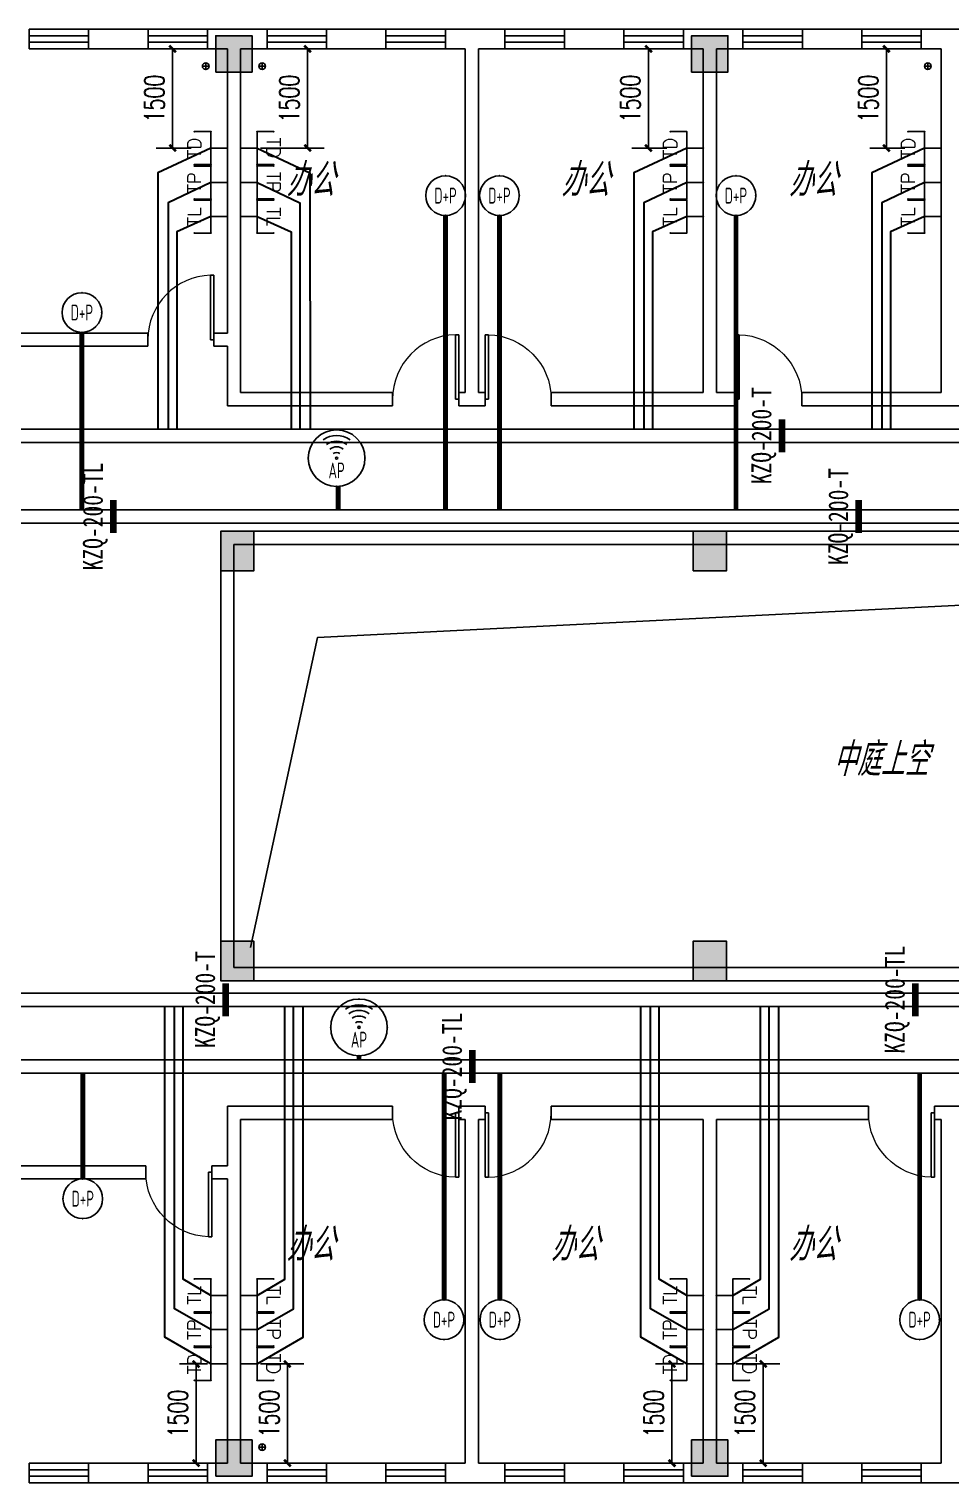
# Model space of a CAD drawing. Extents: x 1398449 to 2142961, y 256969 to 1032940.
# Drawn here: x 1559391 to 1573339, y 708669 to 730669 of the extents above; entities that cross this region are included whole.
import ezdxf
from ezdxf.enums import TextEntityAlignment as Align

# ---------------------------------------------------------------- set-up
doc = ezdxf.new("R2010")
doc.units = 0
doc.header["$LTSCALE"] = 1500
doc.header["$PDSIZE"] = 50
for name, color, linetype in [('1-建筑底图', 8, 'Continuous'), ('CABLETRAY_PDS', 6, 'Continuous'), ('EQUIP-通讯', 3, 'Continuous'), ('TEL_DIM', 3, 'Continuous'), ('WIRE-综合布线', 5, 'Continuous'), ('光纤点位', 3, 'Continuous'), ('内网桥架', 1, 'Continuous'), ('抗震支吊架', 2, 'Continuous'), ('排水', 153, 'Continuous'), ('红机电话', 3, 'Continuous'), ('蓝机电话', 3, 'Continuous')]:
    doc.layers.add(name, color=color, linetype=linetype)
doc.layers.add('内网线路', color=1, linetype='Continuous', lineweight=30)
doc.styles.add('_TCH_DIM_T3', font='SIMPLEX', dxfattribs={"width": 0.705882, "bigfont": 'GBCBIG'})
doc.styles.add('_TEL_ATTDEF', font='GBENOR', dxfattribs={"width": 0.8, "height": 3, "bigfont": 'GBCBIG'})
doc.styles.add('_TEL_DIM', font='SIMPLEX', dxfattribs={"width": 0.8, "height": 3.5, "bigfont": 'HZTXT'})
doc.styles.add('kzcad', font='', dxfattribs={"width": 0.8})
doc.styles.get("Standard").update_dxf_attribs({"font": 'gbeitc.shx', "bigfont": 'gbcbig.shx'})
doc.styles.get('kzcad').set_extended_font_data('SimSun')
doc.linetypes.add('JIEDI', pattern='A,1.25,-0.25,0.25,-0.25,0.625,["/",Standard,S=0.6,R=0,X=0,Y=-0.3],0.625,-0.25,0.25,-0.25', length=4)
doc.dimstyles.new('_TCH_ARCH&&100', dxfattribs={"dimtxt": 297.5, "dimasz": 100, "dimexe": 250, "dimexo": 300, "dimgap": 126.25, "dimtad": 1, "dimdec": 0, "dimzin": 0, "dimdsep": 46, "dimtxsty": '_TCH_DIM_T3', "dimblk": 'ARCHTICK', "dimcen": 0.09, "dimclrt": 7, "dimazin": 2, "dimtfac": 1, "dimtdec": 0, "dimtix": 1, "dimtmove": 2, "dimatfit": 3, "dimfxl": 1, "dimtolj": 1, "dimtzin": 0, "dimarcsym": 0})

# ---------------------------------------------------------------- blocks, each defined once
blk = doc.blocks.new('ng')
at = {"layer": '排水'}
for p, q in [((345991, 781358), (346091, 781358)), ((346041, 781408), (346041, 781308))]:
    blk.add_line(p, q, dxfattribs=at)
blk.add_circle((346041, 781358), 50, dxfattribs=at)
blk = doc.blocks.new('雨水管222')
at = {"layer": '排水', "xscale": -1}
for p in [(839910, -458100), (849981, -458100), (839910, -478997)]:
    blk.add_blockref('ng', p, dxfattribs=at)
blk = doc.blocks.new('$TCHSYS$WIN2D')
for p, q in [((-0.5, 0.5), (0.5, 0.5)), ((-0.5, 0.5), (-0.5, -0.5)), ((0.5, 0.5), (0.5, -0.5)), ((0.5, 0.167), (-0.5, 0.167)), ((0.5, -0.167), (-0.5, -0.167)), ((-0.5, -0.5), (0.5, -0.5))]:
    blk.add_line(p, q)
blk = doc.blocks.new('$DorLib2D$00000001')
for p, q in [((0.45, 0.975), (0.5, 0.975)), ((0.45, 0), (0.45, 0.975)), ((0.5, 0), (0.5, 0.975)), ((0.5, 0), (0.45, 0))]:
    blk.add_line(p, q)
at = {"lineweight": 13}
blk.add_arc((0.475, 0), 0.975, 91.4693, 180, dxfattribs=at)
blk = doc.blocks.new('1-二层建筑底图')
at = {"layer": '1-建筑底图'}
h = blk.add_hatch(color=256, dxfattribs=at)
h.dxf.hatch_style = 1
h.paths.add_polyline_path([(1562216, 730019.3), (1562766, 730019.3), (1562766, 730569.3), (1562216, 730569.3)])
h = blk.add_hatch(color=256, dxfattribs=at)
h.dxf.hatch_style = 1
h.paths.add_polyline_path([(1569416, 730019.3), (1569966, 730019.3), (1569966, 730569.3), (1569416, 730569.3)])
h = blk.add_hatch(color=256, dxfattribs=at)
h.dxf.hatch_style = 1
h.paths.add_polyline_path([(1562291, 722469.3), (1562791, 722469.3), (1562791, 723069.3), (1562291, 723069.3)])
h = blk.add_hatch(color=256, dxfattribs=at)
h.dxf.hatch_style = 1
h.paths.add_polyline_path([(1569441, 722469.3), (1569941, 722469.3), (1569941, 723069.3), (1569441, 723069.3)])
h = blk.add_hatch(color=256, dxfattribs=at)
h.dxf.hatch_style = 1
h.paths.add_polyline_path([(1562291, 716269.3), (1562791, 716269.3), (1562791, 716869.3), (1562291, 716869.3)])
h = blk.add_hatch(color=256, dxfattribs=at)
h.dxf.hatch_style = 1
h.paths.add_polyline_path([(1569441, 716269.3), (1569941, 716269.3), (1569941, 716869.3), (1569441, 716869.3)])
h = blk.add_hatch(color=256, dxfattribs=at)
h.dxf.hatch_style = 1
h.paths.add_polyline_path([(1562216, 708769.3), (1562766, 708769.3), (1562766, 709319.3), (1562216, 709319.3)])
h = blk.add_hatch(color=256, dxfattribs=at)
h.dxf.hatch_style = 1
h.paths.add_polyline_path([(1569416, 708769.3), (1569966, 708769.3), (1569966, 709319.3), (1569416, 709319.3)])
for p, q in [((1561191, 730669.3), (1560291, 730669.3)), ((1560291, 730669.3), (1560291, 730369.3)), ((1561191, 730369.3), (1561191, 730669.3)), ((1562491, 730669.3), (1562091, 730669.3)), ((1562091, 730669.3), (1562091, 730369.3)), ((1562991, 730669.3), (1562491, 730669.3)), ((1562991, 730369.3), (1562991, 730669.3)), ((1564791, 730669.3), (1563891, 730669.3)), ((1563891, 730669.3), (1563891, 730369.3)), ((1564791, 730369.3), (1564791, 730669.3)), ((1566091, 730669.3), (1565691, 730669.3)), ((1565691, 730669.3), (1565691, 730369.3)), ((1566591, 730669.3), (1566091, 730669.3)), ((1566591, 730369.3), (1566591, 730669.3)), ((1568391, 730669.3), (1567491, 730669.3)), ((1567491, 730669.3), (1567491, 730369.3)), ((1568391, 730369.3), (1568391, 730669.3)), ((1569691, 730669.3), (1569291, 730669.3)), ((1569291, 730669.3), (1569291, 730369.3)), ((1570191, 730669.3), (1569691, 730669.3)), ((1570191, 730369.3), (1570191, 730669.3)), ((1571991, 730669.3), (1571091, 730669.3)), ((1571091, 730669.3), (1571091, 730369.3)), ((1571991, 730369.3), (1571991, 730669.3)), ((1573291, 730669.3), (1572891, 730669.3)), ((1572891, 730669.3), (1572891, 730369.3)), ((1573791, 730669.3), (1573291, 730669.3)), ((1560291, 730369.3), (1561191, 730369.3)), ((1562091, 730369.3), (1562391, 730369.3)), ((1562391, 726069.3), (1562391, 730369.3)), ((1562591, 730369.3), (1562991, 730369.3)), ((1562591, 725969.3), (1562591, 730369.3)), ((1563891, 730369.3), (1564791, 730369.3)), ((1565691, 730369.3), (1565991, 730369.3)), ((1565991, 725169.3), (1565991, 730369.3)), ((1566191, 725169.3), (1566191, 730369.3)), ((1566191, 730369.3), (1566591, 730369.3)), ((1567491, 730369.3), (1568391, 730369.3)), ((1569291, 730369.3), (1569591, 730369.3)), ((1569591, 725169.3), (1569591, 730369.3)), ((1569791, 725169.3), (1569791, 730369.3)), ((1569791, 730369.3), (1570191, 730369.3)), ((1571091, 730369.3), (1571991, 730369.3)), ((1572891, 730369.3), (1573191, 730369.3)), ((1573191, 727519.3), (1573191, 730369.3)), ((1573191, 725169.3), (1573191, 727519.3)), ((1561188, 726069.3), (1556591, 726069.3)), ((1561188, 725869.3), (1561188, 726069.3)), ((1562391, 726069.3), (1562188, 726069.3)), ((1562188, 726069.3), (1562188, 725869.3)), ((1556591, 725869.3), (1561188, 725869.3)), ((1562188, 725869.3), (1562391, 725869.3)), ((1562391, 724969.3), (1562391, 725869.3)), ((1562591, 725169.3), (1562591, 725969.3)), ((1564891, 725169.3), (1562591, 725169.3)), ((1564891, 724969.3), (1564891, 725169.3)), ((1565991, 725169.3), (1565891, 725169.3)), ((1565891, 725169.3), (1565891, 724969.3)), ((1566291, 725169.3), (1566191, 725169.3)), ((1566291, 724969.3), (1566291, 725169.3)), ((1569591, 725169.3), (1567291, 725169.3)), ((1567291, 725169.3), (1567291, 724969.3)), ((1570083.5, 725169.3), (1569791, 725169.3)), ((1570083.5, 724969.3), (1570083.5, 725169.3)), ((1573191, 725169.3), (1571083.5, 725169.3)), ((1571083.5, 725169.3), (1571083.5, 724969.3)), ((1562391, 724969.3), (1564891, 724969.3)), ((1565891, 724969.3), (1566091, 724969.3)), ((1566091, 724969.3), (1566291, 724969.3)), ((1567291, 724969.3), (1569691, 724969.3)), ((1569691, 724969.3), (1570083.5, 724969.3)), ((1571083.5, 724969.3), (1573291, 724969.3)), ((1573291, 724969.3), (1574441, 724969.3)), ((1562391, 714369.3), (1562391, 713469.3)), ((1564891, 714369.3), (1562391, 714369.3)), ((1564891, 714169.3), (1564891, 714369.3)), ((1566091, 714369.3), (1565891, 714369.3)), ((1565891, 714369.3), (1565891, 714169.3)), ((1566291, 714369.3), (1566091, 714369.3)), ((1566291, 714169.3), (1566291, 714369.3)), ((1569691, 714369.3), (1567291, 714369.3)), ((1567291, 714369.3), (1567291, 714169.3)), ((1572091, 714369.3), (1569691, 714369.3)), ((1572091, 714169.3), (1572091, 714369.3)), ((1573291, 714369.3), (1573091, 714369.3)), ((1573091, 714369.3), (1573091, 714169.3)), ((1573491, 714369.3), (1573291, 714369.3)), ((1562591, 714169.3), (1562591, 713369.3)), ((1562591, 714169.3), (1564891, 714169.3)), ((1565891, 714169.3), (1565991, 714169.3)), ((1565991, 714169.3), (1565991, 708969.3)), ((1566191, 714169.3), (1566191, 708969.3)), ((1566191, 714169.3), (1566291, 714169.3)), ((1567291, 714169.3), (1569591, 714169.3)), ((1569591, 714169.3), (1569591, 708969.3)), ((1569791, 714169.3), (1569791, 708969.3)), ((1569791, 714169.3), (1572091, 714169.3)), ((1573091, 714169.3), (1573191, 714169.3)), ((1573191, 714169.3), (1573191, 708969.3)), ((1561157.8, 713469.3), (1556670.1, 713469.3)), ((1561157.8, 713269.3), (1561157.8, 713469.3)), ((1562391, 713469.3), (1562157.8, 713469.3)), ((1562157.8, 713469.3), (1562157.8, 713269.3)), ((1556670.1, 713269.3), (1561157.8, 713269.3)), ((1562157.8, 713269.3), (1562391, 713269.3)), ((1562391, 713269.3), (1562391, 708969.3)), ((1562591, 713369.3), (1562591, 708969.3)), ((1561191, 708969.3), (1560291, 708969.3)), ((1560291, 708969.3), (1560291, 708669.3)), ((1561191, 708669.3), (1561191, 708969.3)), ((1562391, 708969.3), (1562091, 708969.3)), ((1562091, 708969.3), (1562091, 708669.3)), ((1562991, 708969.3), (1562591, 708969.3)), ((1562991, 708669.3), (1562991, 708969.3)), ((1564791, 708969.3), (1563891, 708969.3)), ((1563891, 708969.3), (1563891, 708669.3)), ((1564791, 708669.3), (1564791, 708969.3)), ((1565991, 708969.3), (1565691, 708969.3)), ((1565691, 708969.3), (1565691, 708669.3)), ((1566591, 708969.3), (1566191, 708969.3)), ((1566591, 708669.3), (1566591, 708969.3)), ((1568391, 708969.3), (1567491, 708969.3)), ((1567491, 708969.3), (1567491, 708669.3)), ((1568391, 708669.3), (1568391, 708969.3)), ((1569591, 708969.3), (1569291, 708969.3)), ((1569291, 708969.3), (1569291, 708669.3)), ((1570191, 708969.3), (1569791, 708969.3)), ((1570191, 708669.3), (1570191, 708969.3)), ((1571991, 708969.3), (1571091, 708969.3)), ((1571091, 708969.3), (1571091, 708669.3)), ((1571991, 708669.3), (1571991, 708969.3)), ((1573191, 708969.3), (1572891, 708969.3)), ((1572891, 708969.3), (1572891, 708669.3)), ((1560291, 708669.3), (1561191, 708669.3)), ((1562091, 708669.3), (1562491, 708669.3)), ((1562491, 708669.3), (1562991, 708669.3)), ((1563891, 708669.3), (1564791, 708669.3)), ((1565691, 708669.3), (1566091, 708669.3)), ((1566091, 708669.3), (1566591, 708669.3)), ((1567491, 708669.3), (1568391, 708669.3)), ((1569291, 708669.3), (1569691, 708669.3)), ((1569691, 708669.3), (1570191, 708669.3)), ((1571091, 708669.3), (1571991, 708669.3)), ((1572891, 708669.3), (1573291, 708669.3)), ((1573291, 708669.3), (1573791, 708669.3))]:
    blk.add_line(p, q, dxfattribs=at)
for points in [[(1562216, 730019.3), (1562766, 730019.3), (1562766, 730569.3), (1562216, 730569.3)], [(1569416, 730019.3), (1569966, 730019.3), (1569966, 730569.3), (1569416, 730569.3)], [(1562291, 722469.3), (1562791, 722469.3), (1562791, 723069.3), (1562291, 723069.3)], [(1569441, 722469.3), (1569941, 722469.3), (1569941, 723069.3), (1569441, 723069.3)], [(1562491, 722869.3), (1584141, 722869.3), (1584141, 716469.3), (1562491, 716469.3)], [(1562291, 716269.3), (1562791, 716269.3), (1562791, 716869.3), (1562291, 716869.3)], [(1569441, 716269.3), (1569941, 716269.3), (1569941, 716869.3), (1569441, 716869.3)], [(1562216, 708769.3), (1562766, 708769.3), (1562766, 709319.3), (1562216, 709319.3)], [(1569416, 708769.3), (1569966, 708769.3), (1569966, 709319.3), (1569416, 709319.3)]]:
    blk.add_lwpolyline(points, close=True, dxfattribs=at)
for points in [[(1562291, 723069.3), (1584341, 723069.3), (1584341, 716269.3), (1562291, 716269.3), (1562291, 723069.3)], [(1562741, 716769.3), (1563757.3, 721463.1), (1583841, 722469.3)]]:
    blk.add_lwpolyline(points, dxfattribs=at)
at = {"layer": '1-建筑底图', "rotation": 180}
for name, p, xscale, yscale, zscale in [('$TCHSYS$WIN2D', (1559841, 730519.3), -900, 300, 900), ('$TCHSYS$WIN2D', (1561641, 730519.3), -900, 300, 900), ('$TCHSYS$WIN2D', (1563441, 730519.3), -900, 300, 900), ('$TCHSYS$WIN2D', (1565241, 730519.3), -900, 300, 900), ('$TCHSYS$WIN2D', (1567041, 730519.3), -900, 300, 900), ('$TCHSYS$WIN2D', (1568841, 730519.3), -900, 300, 900), ('$TCHSYS$WIN2D', (1570641, 730519.3), -900, 300, 900), ('$TCHSYS$WIN2D', (1572441, 730519.3), -900, 300, 900), ('$DorLib2D$00000001', (1565391, 714269.3), -1000, 1000, 1000), ('$DorLib2D$00000001', (1566791, 714269.3), 1000, 1000, -1000), ('$DorLib2D$00000001', (1572591, 714269.3), -1000, 1000, 1000), ('$DorLib2D$00000001', (1561657.8, 713369.3), -1000, 1000, 1000), ('$TCHSYS$WIN2D', (1559841, 708819.3), -900, 300, 900), ('$TCHSYS$WIN2D', (1561641, 708819.3), -900, 300, 900), ('$TCHSYS$WIN2D', (1563441, 708819.3), -900, 300, 900), ('$TCHSYS$WIN2D', (1565241, 708819.3), -900, 300, 900), ('$TCHSYS$WIN2D', (1567041, 708819.3), -900, 300, 900), ('$TCHSYS$WIN2D', (1568841, 708819.3), -900, 300, 900), ('$TCHSYS$WIN2D', (1570641, 708819.3), -900, 300, 900), ('$TCHSYS$WIN2D', (1572441, 708819.3), -900, 300, 900)]:
    blk.add_blockref(name, p, dxfattribs=dict(at, xscale=xscale, yscale=yscale, zscale=zscale))
at = {"layer": '1-建筑底图'}
for name, p in [('雨水管222', (1069049.3, 406849)), ('ng', (1216022.4, -51251.4))]:
    blk.add_blockref(name, p, dxfattribs=at)
at = {"layer": '1-建筑底图', "yscale": 1000}
for p, xscale, zscale in [((1561688, 725969.3), 1000, 1000), ((1565391, 725069.3), 1000, 1000), ((1566791, 725069.3), -1000, -1000), ((1570583.5, 725069.3), -1000, -1000)]:
    blk.add_blockref('$DorLib2D$00000001', p, dxfattribs=dict(at, xscale=xscale, zscale=zscale))
at = {"layer": '1-建筑底图'}
for s, p in [('办公', (1563282.4, 728138.1)), ('办公', (1567441.6, 728138.1)), ('办公', (1570884.8, 728138.1)), ('中庭上空', (1571550.7, 719368.5)), ('办公', (1563282.4, 712028.1)), ('办公', (1567284.8, 712028.1)), ('办公', (1567284.8, 712028.1)), ('办公', (1570884.8, 712028.1)), ('办公', (1570884.8, 712028.1))]:
    blk.add_text(s, height=500, dxfattribs=at).set_placement(p)
blk = doc.blocks.new('$equip_U$00000091(win7-PC-hzk)')
for radius in [0.714, 0.0272]:
    blk.add_circle((0, 0), radius)
for radius in [0.571, 0.428, 0.285, 0.143]:
    blk.add_arc((0, 0), radius, 53.7049, 126.2951)
for p in [(0, 0.714), (-0.714, 0), (0.714, 0), (0, -0.714)]:
    blk.add_point(p)
at = {"color": 7, "style": '_TEL_DIM', "flags": 1}
for tag in ['A', 'REMARK']:
    blk.add_attdef(tag, text='', height=0.00002, dxfattribs=at).set_placement((0, 0), align=Align.MIDDLE_CENTER)
at = {"color": 7, "style": '_TEL_DIM', "width": 0.7}
blk.add_attdef('$TEXT$', text='', height=0.4, dxfattribs=at).set_placement((0, -0.31), align=Align.MIDDLE_CENTER)
blk = doc.blocks.new('$equip_U$00000080(win7-PC-hzk)')
blk.add_circle((0, 0.5), 0.5)
for p in [(0, 0.999), (-0.5, 0.5), (0.5, 0.5)]:
    blk.add_point(p)
at = {"color": 7, "style": '_TEL_DIM', "width": 0.7}
blk.add_attdef('$TEXT$', text='', height=0.4, dxfattribs=at).set_placement((0, 0.5), align=Align.MIDDLE_CENTER)
at = {"color": 7, "style": '_TEL_DIM', "flags": 1}
for tag in ['A', 'REMARK']:
    blk.add_attdef(tag, text='', height=0.00002, dxfattribs=at).set_placement((0, 0), align=Align.MIDDLE_CENTER)
blk = doc.blocks.new('$equip$00001867')
for p, q in [((-0.5, 0.499), (-0.5, 0.999)), ((0.5, 0.999), (0.5, 0.499)), ((0.5, 0.499), (-0.5, 0.499)), ((0, 0.5), (0, 0))]:
    blk.add_line(p, q)
for p in [(-0.5, 0.999), (0.5, 0.999), (-0.5, 0.499), (0.5, 0.499), (0, 0)]:
    blk.add_point(p)
at = {"color": 7, "style": '_TEL_DIM'}
blk.add_attdef('$TEXT$', text='', height=0.4, dxfattribs=at).set_placement((0, 0.999), align=Align.MIDDLE_CENTER)
at = {"color": 7, "style": '_TEL_DIM', "flags": 1}
blk.add_attdef('A', text='', height=0.00002, dxfattribs=at).set_placement((0, 0), align=Align.MIDDLE_CENTER)
blk = doc.blocks.new('$equip$00002670')
for p, q in [((-0.5, 0.499), (-0.5, 0.999)), ((0.5, 0.999), (0.5, 0.499)), ((0.5, 0.499), (-0.5, 0.499)), ((0, 0.5), (0, 0))]:
    blk.add_line(p, q)
for p in [(-0.5, 0.999), (0.5, 0.999), (-0.5, 0.499), (0.5, 0.499), (0, 0)]:
    blk.add_point(p)
at = {"color": 7, "style": '_TEL_DIM'}
blk.add_attdef('$TEXT$', text='', height=0.4, dxfattribs=at).set_placement((0, 0.999), align=Align.MIDDLE_CENTER)
at = {"color": 7, "style": '_TEL_DIM', "flags": 1}
blk.add_attdef('A', text='', height=0.000025, dxfattribs=at).set_placement((0, 0), align=Align.MIDDLE_CENTER)
blk = doc.blocks.new('_ArchTick')
at = {"color": 0, "linetype": 'ByBlock', "const_width": 0.4}
blk.add_lwpolyline([(-0.5, -0.5), (0.5, 0.5)], dxfattribs=at)
blk = doc.blocks.new('*D1198')
at = {"layer": 'Defpoints', "color": 0, "transparency": 16777216}
for p in [(1561918, 710469), (1562391, 710469), (1562391, 708969)]:
    blk.add_point(p, dxfattribs=at)
at = {"layer": 'TEL_DIM', "color": 0, "lineweight": -2, "transparency": 16777216}
for p, q in [((1562091, 710469), (1561668, 710469)), ((1561918, 708969), (1561918, 710469)), ((1562091, 708969), (1561668, 708969))]:
    blk.add_line(p, q, dxfattribs=at)
at = {"layer": 'TEL_DIM', "color": 0, "lineweight": -2, "transparency": 16777216, "xscale": 100, "yscale": 100, "zscale": 100}
for p, rotation in [((1561918, 710469), 90), ((1561918, 708969), 270)]:
    blk.add_blockref('_ArchTick', p, dxfattribs=dict(at, rotation=rotation))
at = {"layer": 'TEL_DIM', "color": 7, "transparency": 16777216, "insert": (1561643, 709719), "char_height": 297.5, "attachment_point": 5, "rotation": 90, "style": '_TCH_DIM_T3'}
blk.add_mtext('\\A1;1500', dxfattribs=at)
blk = doc.blocks.new('*D1202')
at = {"layer": 'Defpoints', "color": 0, "transparency": 16777216}
for p in [(1562591, 710469), (1563299, 710469), (1562591, 708969)]:
    blk.add_point(p, dxfattribs=at)
at = {"layer": 'TEL_DIM', "color": 0, "lineweight": -2, "transparency": 16777216}
for p, q in [((1562891, 710469), (1563549, 710469)), ((1563299, 708969), (1563299, 710469)), ((1562891, 708969), (1563549, 708969))]:
    blk.add_line(p, q, dxfattribs=at)
at = {"layer": 'TEL_DIM', "color": 0, "lineweight": -2, "transparency": 16777216, "xscale": 100, "yscale": 100, "zscale": 100}
for p, rotation in [((1563299, 710469), 90), ((1563299, 708969), 270)]:
    blk.add_blockref('_ArchTick', p, dxfattribs=dict(at, rotation=rotation))
at = {"layer": 'TEL_DIM', "color": 7, "transparency": 16777216, "insert": (1563024, 709719), "char_height": 297.5, "attachment_point": 5, "rotation": 90, "style": '_TCH_DIM_T3'}
blk.add_mtext('\\A1;1500', dxfattribs=at)
blk = doc.blocks.new('*D1220')
at = {"layer": 'Defpoints', "color": 0, "transparency": 16777216}
for p in [(1569791, 710469), (1570499, 710469), (1569791, 708969)]:
    blk.add_point(p, dxfattribs=at)
at = {"layer": 'TEL_DIM', "color": 0, "lineweight": -2, "transparency": 16777216}
for p, q in [((1570091, 710469), (1570749, 710469)), ((1570499, 708969), (1570499, 710469)), ((1570091, 708969), (1570749, 708969))]:
    blk.add_line(p, q, dxfattribs=at)
at = {"layer": 'TEL_DIM', "color": 0, "lineweight": -2, "transparency": 16777216, "xscale": 100, "yscale": 100, "zscale": 100}
for p, rotation in [((1570499, 710469), 90), ((1570499, 708969), 270)]:
    blk.add_blockref('_ArchTick', p, dxfattribs=dict(at, rotation=rotation))
at = {"layer": 'TEL_DIM', "color": 7, "transparency": 16777216, "insert": (1570224, 709719), "char_height": 297.5, "attachment_point": 5, "rotation": 90, "style": '_TCH_DIM_T3'}
blk.add_mtext('\\A1;1500', dxfattribs=at)
blk = doc.blocks.new('*D1221')
at = {"layer": 'Defpoints', "color": 0, "transparency": 16777216}
for p in [(1569118, 710469), (1569591, 710469), (1569591, 708969)]:
    blk.add_point(p, dxfattribs=at)
at = {"layer": 'TEL_DIM', "color": 0, "lineweight": -2, "transparency": 16777216}
for p, q in [((1569291, 710469), (1568868, 710469)), ((1569118, 708969), (1569118, 710469)), ((1569291, 708969), (1568868, 708969))]:
    blk.add_line(p, q, dxfattribs=at)
at = {"layer": 'TEL_DIM', "color": 0, "lineweight": -2, "transparency": 16777216, "xscale": 100, "yscale": 100, "zscale": 100}
for p, rotation in [((1569118, 710469), 90), ((1569118, 708969), 270)]:
    blk.add_blockref('_ArchTick', p, dxfattribs=dict(at, rotation=rotation))
at = {"layer": 'TEL_DIM', "color": 7, "transparency": 16777216, "insert": (1568843, 709719), "char_height": 297.5, "attachment_point": 5, "rotation": 90, "style": '_TCH_DIM_T3'}
blk.add_mtext('\\A1;1500', dxfattribs=at)
blk = doc.blocks.new('*D1238')
at = {"layer": 'Defpoints', "color": 0, "transparency": 16777216}
for p in [(1572363, 730369), (1572941, 730369), (1572941, 728869)]:
    blk.add_point(p, dxfattribs=at)
at = {"layer": 'TEL_DIM', "color": 0, "lineweight": -2, "transparency": 16777216}
for p, q in [((1572641, 730369), (1572113, 730369)), ((1572363, 728869), (1572363, 730369)), ((1572641, 728869), (1572113, 728869))]:
    blk.add_line(p, q, dxfattribs=at)
at = {"layer": 'TEL_DIM', "color": 0, "lineweight": -2, "transparency": 16777216, "xscale": 100, "yscale": 100, "zscale": 100}
for p, rotation in [((1572363, 730369), 90), ((1572363, 728869), 270)]:
    blk.add_blockref('_ArchTick', p, dxfattribs=dict(at, rotation=rotation))
at = {"layer": 'TEL_DIM', "color": 7, "transparency": 16777216, "insert": (1572088, 729619), "char_height": 297.5, "attachment_point": 5, "rotation": 90, "style": '_TCH_DIM_T3'}
blk.add_mtext('\\A1;1500', dxfattribs=at)
blk = doc.blocks.new('*D1239')
at = {"layer": 'Defpoints', "color": 0, "transparency": 16777216}
for p in [(1568763, 730369), (1569341, 730369), (1569341, 728869)]:
    blk.add_point(p, dxfattribs=at)
at = {"layer": 'TEL_DIM', "color": 0, "lineweight": -2, "transparency": 16777216}
for p, q in [((1569041, 730369), (1568513, 730369)), ((1568763, 728869), (1568763, 730369)), ((1569041, 728869), (1568513, 728869))]:
    blk.add_line(p, q, dxfattribs=at)
at = {"layer": 'TEL_DIM', "color": 0, "lineweight": -2, "transparency": 16777216, "xscale": 100, "yscale": 100, "zscale": 100}
for p, rotation in [((1568763, 730369), 90), ((1568763, 728869), 270)]:
    blk.add_blockref('_ArchTick', p, dxfattribs=dict(at, rotation=rotation))
at = {"layer": 'TEL_DIM', "color": 7, "transparency": 16777216, "insert": (1568488, 729619), "char_height": 297.5, "attachment_point": 5, "rotation": 90, "style": '_TCH_DIM_T3'}
blk.add_mtext('\\A1;1500', dxfattribs=at)
blk = doc.blocks.new('*D1240')
at = {"layer": 'Defpoints', "color": 0, "transparency": 16777216}
for p in [(1562591, 730369), (1563605, 730369), (1562591, 728869)]:
    blk.add_point(p, dxfattribs=at)
at = {"layer": 'TEL_DIM', "color": 0, "lineweight": -2, "transparency": 16777216}
for p, q in [((1562891, 730369), (1563855, 730369)), ((1563605, 728869), (1563605, 730369)), ((1562891, 728869), (1563855, 728869))]:
    blk.add_line(p, q, dxfattribs=at)
at = {"layer": 'TEL_DIM', "color": 0, "lineweight": -2, "transparency": 16777216, "xscale": 100, "yscale": 100, "zscale": 100}
for p, rotation in [((1563605, 730369), 90), ((1563605, 728869), 270)]:
    blk.add_blockref('_ArchTick', p, dxfattribs=dict(at, rotation=rotation))
at = {"layer": 'TEL_DIM', "color": 7, "transparency": 16777216, "insert": (1563330, 729619), "char_height": 297.5, "attachment_point": 5, "rotation": 90, "style": '_TCH_DIM_T3'}
blk.add_mtext('\\A1;1500', dxfattribs=at)
blk = doc.blocks.new('*D1241')
at = {"layer": 'Defpoints', "color": 0, "transparency": 16777216}
for p in [(1561563, 730369), (1562141, 730369), (1562141, 728869)]:
    blk.add_point(p, dxfattribs=at)
at = {"layer": 'TEL_DIM', "color": 0, "lineweight": -2, "transparency": 16777216}
for p, q in [((1561841, 730369), (1561313, 730369)), ((1561563, 728869), (1561563, 730369)), ((1561841, 728869), (1561313, 728869))]:
    blk.add_line(p, q, dxfattribs=at)
at = {"layer": 'TEL_DIM', "color": 0, "lineweight": -2, "transparency": 16777216, "xscale": 100, "yscale": 100, "zscale": 100}
for p, rotation in [((1561563, 730369), 90), ((1561563, 728869), 270)]:
    blk.add_blockref('_ArchTick', p, dxfattribs=dict(at, rotation=rotation))
at = {"layer": 'TEL_DIM', "color": 7, "transparency": 16777216, "insert": (1561288, 729619), "char_height": 297.5, "attachment_point": 5, "rotation": 90, "style": '_TCH_DIM_T3'}
blk.add_mtext('\\A1;1500', dxfattribs=at)

msp = doc.modelspace()

# ---------------------------------------------------------------- linework, layer by layer
at = {"layer": 'CABLETRAY_PDS'}
for p, q in [((1535981.4, 723392.6), (1592141, 723392.6)), ((1592141, 723192.6), (1535981.4, 723192.6)), ((1554087.5, 715069.3), (1592141, 715069.3)), ((1592141, 714869.3), (1554087.5, 714869.3))]:
    msp.add_line(p, q, dxfattribs=at)
at = {"layer": 'WIRE-综合布线', "linetype": 'Continuous', "const_width": 75}
for points in [[(1565692.8, 723392.6), (1565692.8, 727849.6)], [(1566508, 723392.6), (1566508, 727849.6)], [(1570087.1, 723392.6), (1570087.1, 727849.6)], [(1560190.4, 723392.6), (1560190.4, 726080.4)], [(1564067.8, 723392.6), (1564067.8, 723749.2)], [(1564382.7, 715069.3), (1564382.7, 715134.2)], [(1560203.9, 713269.3), (1560203.9, 714869.3)], [(1565669.4, 711439), (1565669.4, 714869.3)], [(1566515, 711439), (1566515, 714869.3)], [(1572866.1, 711439), (1572866.1, 714869.3)]]:
    msp.add_lwpolyline(points, dxfattribs=at)
at = {"layer": '内网桥架'}
for p, q in [((1536302.5, 724614.8), (1591109.1, 724614.8)), ((1591109.1, 724414.8), (1536302.5, 724414.8)), ((1551329.9, 716081), (1591109.1, 716081)), ((1591109.1, 715881), (1551329.9, 715881))]:
    msp.add_line(p, q, dxfattribs=at)
at = {"layer": '内网线路'}
for points in [[(1562141.5, 728869.3), (1561341.4, 728495.2), (1561341.4, 724614.8)], [(1562840.2, 728869.3), (1563640.5, 728495.6), (1563642.4, 724615.2)], [(1569341.5, 728869.3), (1568541.4, 728495.2), (1568541.4, 724614.8)], [(1572941.5, 728869.3), (1572141.4, 728495.2), (1572141.4, 724614.8)], [(1562141.5, 728345.6), (1561494.4, 728041.7), (1561494.4, 724614.8)], [(1562840.5, 728345.6), (1563487.7, 728042.1), (1563489.4, 724615.1)], [(1569341.5, 728345.6), (1568694.4, 728041.7), (1568694.4, 724614.8)], [(1572941.5, 728345.6), (1572294.4, 728041.7), (1572294.4, 724614.8)], [(1562141.5, 727831), (1561625.5, 727598.8), (1561625.5, 724614.8)], [(1562840.7, 727831), (1563356.9, 727599), (1563358.3, 724615)], [(1569341.5, 727831), (1568825.5, 727598.8), (1568825.5, 724614.8)], [(1572941.5, 727831), (1572425.5, 727598.8), (1572425.5, 724614.8)], [(1562141.5, 710469.3), (1561444.9, 710873.7), (1561444.9, 715881)], [(1562141.5, 710989.3), (1561592.6, 711303.6), (1561592.6, 715881)], [(1562141.5, 711507.6), (1561723.6, 711750.7), (1561723.6, 715881)], [(1562840.5, 711507.6), (1563258.4, 711750.7), (1563258.4, 715881)], [(1562840.5, 710989.3), (1563389.4, 711303.6), (1563389.4, 715881)], [(1562840.5, 710469.3), (1563537, 710873.7), (1563537, 715881)], [(1569341.5, 710469.3), (1568644.9, 710873.7), (1568644.9, 715881)], [(1569341.5, 710989.3), (1568792.6, 711303.6), (1568792.6, 715881)], [(1569341.5, 711507.6), (1568923.6, 711750.7), (1568923.6, 715881)], [(1570040.5, 711507.6), (1570458.4, 711750.7), (1570458.4, 715881)], [(1570040.5, 710989.3), (1570589.4, 711303.6), (1570589.4, 715881)], [(1570040.5, 710469.3), (1570737, 710873.7), (1570737, 715881)]]:
    msp.add_lwpolyline(points, dxfattribs=at)
at = {"layer": '抗震支吊架', "color": 5, "const_width": 100}
for points in [[(1570781.6, 724264.8), (1570781.6, 724764.8)], [(1562364.5, 715731), (1562364.5, 716231)], [(1572799.1, 715731), (1572799.1, 716231)]]:
    msp.add_lwpolyline(points, dxfattribs=at)
at = {"layer": '抗震支吊架', "color": 2, "const_width": 100}
for points in [[(1560665.9, 723042.6), (1560665.9, 723542.6)], [(1571944, 723042.6), (1571944, 723542.6)], [(1566099.7, 714719.3), (1566099.7, 715219.3)]]:
    msp.add_lwpolyline(points, dxfattribs=at)

# ---------------------------------------------------------------- block references
at = {"layer": '1-建筑底图', "linetype": 'JIEDI'}
msp.add_blockref('1-二层建筑底图', (0, 0), dxfattribs=at)
at = {"layer": 'EQUIP-通讯', "linetype": 'JIEDI'}
ref = msp.add_blockref('$equip_U$00000080(win7-PC-hzk)', (1565393.1, 728149.3), dxfattribs=dict(at, xscale=600, yscale=600, zscale=600, rotation=269.9999999999999))
ref.add_attrib('$TEXT$', 'D+P', dxfattribs={"layer": '0', "color": 7, "height": 240, "style": '_TEL_ATTDEF', "width": 0.7}).set_placement((1565692.8, 728149.3), align=Align.MIDDLE_CENTER)
ref = msp.add_blockref('$equip_U$00000080(win7-PC-hzk)', (1566208.3, 728149.3), dxfattribs=dict(at, xscale=600, yscale=600, zscale=600, rotation=269.9999999999999))
ref.add_attrib('$TEXT$', 'D+P', dxfattribs={"layer": '0', "color": 7, "height": 240, "style": '_TEL_ATTDEF', "width": 0.7}).set_placement((1566508, 728149.3), align=Align.MIDDLE_CENTER)
ref = msp.add_blockref('$equip_U$00000080(win7-PC-hzk)', (1569787.4, 728149.3), dxfattribs=dict(at, xscale=600, yscale=600, zscale=600, rotation=269.9999999999999))
ref.add_attrib('$TEXT$', 'D+P', dxfattribs={"layer": '0', "color": 7, "height": 240, "style": '_TEL_ATTDEF', "width": 0.7}).set_placement((1570087.1, 728149.3), align=Align.MIDDLE_CENTER)
ref = msp.add_blockref('$equip_U$00000080(win7-PC-hzk)', (1559890.7, 726380.1), dxfattribs=dict(at, xscale=600, yscale=600, zscale=600, rotation=270))
ref.add_attrib('$TEXT$', 'D+P', dxfattribs={"layer": '0', "color": 7, "height": 240, "style": '_TEL_ATTDEF', "width": 0.7}).set_placement((1560190.4, 726380.1), align=Align.MIDDLE_CENTER)
ref = msp.add_blockref('$equip_U$00000091(win7-PC-hzk)', (1564044.5, 724176.9), dxfattribs=dict(at, xscale=600, yscale=600, zscale=600))
ref.add_attrib('$TEXT$', 'AP', dxfattribs={"layer": '0', "color": 7, "height": 240, "style": '_TEL_ATTDEF', "width": 0.7}).set_placement((1564044.5, 723990.6), align=Align.MIDDLE_CENTER)
ref = msp.add_blockref('$equip_U$00000091(win7-PC-hzk)', (1564382.7, 715562.5), dxfattribs=dict(at, xscale=600, yscale=600, zscale=600))
ref.add_attrib('$TEXT$', 'AP', dxfattribs={"layer": '0', "color": 7, "height": 240, "style": '_TEL_ATTDEF', "width": 0.7}).set_placement((1564382.7, 715376.3), align=Align.MIDDLE_CENTER)
ref = msp.add_blockref('$equip_U$00000080(win7-PC-hzk)', (1560503.6, 712969.6), dxfattribs=dict(at, xscale=600, yscale=600, zscale=600, rotation=90))
ref.add_attrib('$TEXT$', 'D+P', dxfattribs={"layer": '0', "color": 7, "height": 240, "style": '_TEL_ATTDEF', "width": 0.7}).set_placement((1560203.9, 712969.6), align=Align.MIDDLE_CENTER)
ref = msp.add_blockref('$equip_U$00000080(win7-PC-hzk)', (1565369.7, 711139.3), dxfattribs=dict(at, xscale=600, yscale=600, zscale=600, rotation=269.9999999999999))
ref.add_attrib('$TEXT$', 'D+P', dxfattribs={"layer": '0', "color": 7, "height": 240, "style": '_TEL_ATTDEF', "width": 0.7}).set_placement((1565669.4, 711139.3), align=Align.MIDDLE_CENTER)
ref = msp.add_blockref('$equip_U$00000080(win7-PC-hzk)', (1566814.7, 711139.3), dxfattribs=dict(at, xscale=600, yscale=600, zscale=600, rotation=89.99999999999984))
ref.add_attrib('$TEXT$', 'D+P', dxfattribs={"layer": '0', "color": 7, "height": 240, "style": '_TEL_ATTDEF', "width": 0.7}).set_placement((1566515, 711139.3), align=Align.MIDDLE_CENTER)
ref = msp.add_blockref('$equip_U$00000080(win7-PC-hzk)', (1572566.4, 711139.3), dxfattribs=dict(at, xscale=600, yscale=600, zscale=600, rotation=269.9999999999997))
ref.add_attrib('$TEXT$', 'D+P', dxfattribs={"layer": '0', "color": 7, "height": 240, "style": '_TEL_ATTDEF', "width": 0.7}).set_placement((1572866.1, 711139.3), align=Align.MIDDLE_CENTER)
at = {"layer": '光纤点位', "xscale": 500, "yscale": 500, "zscale": 500}
for p, rotation in [((1562391, 728869.3), 90), ((1562591, 728869.3), 270), ((1569591, 728869.3), 90), ((1573191, 728869.3), 90), ((1562391, 710469.3), 90), ((1562591, 710469.3), 270), ((1569591, 710469.3), 90), ((1569791, 710469.3), 270)]:
    msp.add_blockref('$equip$00002670', p, dxfattribs=dict(at, rotation=rotation)).add_auto_attribs({'$TEXT$': 'TD'})
at = {"layer": '红机电话', "xscale": 500, "yscale": 500, "zscale": 500}
for p, rotation in [((1562391, 728345.6), 90), ((1562591, 728349.3), 270), ((1569591, 728345.6), 90), ((1573191, 728345.6), 90), ((1562391, 710989.3), 90), ((1562591, 710989.3), 270), ((1569591, 710989.3), 90), ((1569791, 710989.3), 270)]:
    msp.add_blockref('$equip$00001867', p, dxfattribs=dict(at, rotation=rotation)).add_auto_attribs({'$TEXT$': 'TP'})
at = {"layer": '蓝机电话', "xscale": 500, "yscale": 500, "zscale": 500}
for p, rotation in [((1562391, 727831), 90), ((1562591, 727831), 270), ((1569591, 727831), 90), ((1573191, 727831), 90), ((1562391, 711507.6), 90), ((1562591, 711507.6), 270), ((1569591, 711507.6), 90), ((1569791, 711507.6), 270)]:
    msp.add_blockref('$equip$00001867', p, dxfattribs=dict(at, rotation=rotation)).add_auto_attribs({'$TEXT$': 'TL'})

# ---------------------------------------------------------------- texts
at = {"layer": '抗震支吊架', "color": 5, "style": 'kzcad', "width": 0.8}
for s, p in [('KZQ-200-T', (1570621.6, 724514.8)), ('KZQ-200-TL', (1572639.1, 715981)), ('KZQ-200-T', (1562204.5, 715981))]:
    msp.add_text(s, height=300, rotation=89.88539, dxfattribs=at).set_placement(p, align=Align.CENTER)
at = {"layer": '抗震支吊架', "color": 2, "style": 'kzcad', "width": 0.8}
for s, p in [('KZQ-200-TL', (1560505.9, 723292.6)), ('KZQ-200-T', (1571784, 723292.6)), ('KZQ-200-TL', (1565939.7, 714969.3))]:
    msp.add_text(s, height=300, rotation=89.88539, dxfattribs=at).set_placement(p, align=Align.CENTER)

# ---------------------------------------------------------------- dimensions: what is measured, and where the dimension line sits
at = {"layer": 'TEL_DIM'}
for p1, p2, distance, picture, middle in [((1562141.5, 728869.3), (1562141.5, 730369.3), 578.5, '*D1241', (1561288, 729619.3)), ((1562591, 728869.3), (1562591, 730369.3), -1014, '*D1240', (1563329.9, 729619.3)), ((1569341.5, 728869.3), (1569341.5, 730369.3), 578.5, '*D1239', (1568488, 729619.3)), ((1572941.5, 728869.3), (1572941.5, 730369.3), 578.5, '*D1238', (1572088, 729619.3)), ((1562391, 708969.3), (1562391, 710469.3), 473.5, '*D1198', (1561642.5, 709719.3)), ((1562591, 708969.3), (1562591, 710469.3), -708, '*D1202', (1563024, 709719.3)), ((1569591, 708969.3), (1569591, 710469.3), 473.5, '*D1221', (1568842.5, 709719.3)), ((1569791, 708969.3), (1569791, 710469.3), -708, '*D1220', (1570224, 709719.3))]:
    dim = msp.add_aligned_dim(p1=p1, p2=p2, distance=distance, dimstyle='_TCH_ARCH&&100', dxfattribs=at)
    dim.commit()
    dim.dimension.update_dxf_attribs({"geometry": picture, "text_midpoint": middle})

doc.saveas('drawing.dxf')
